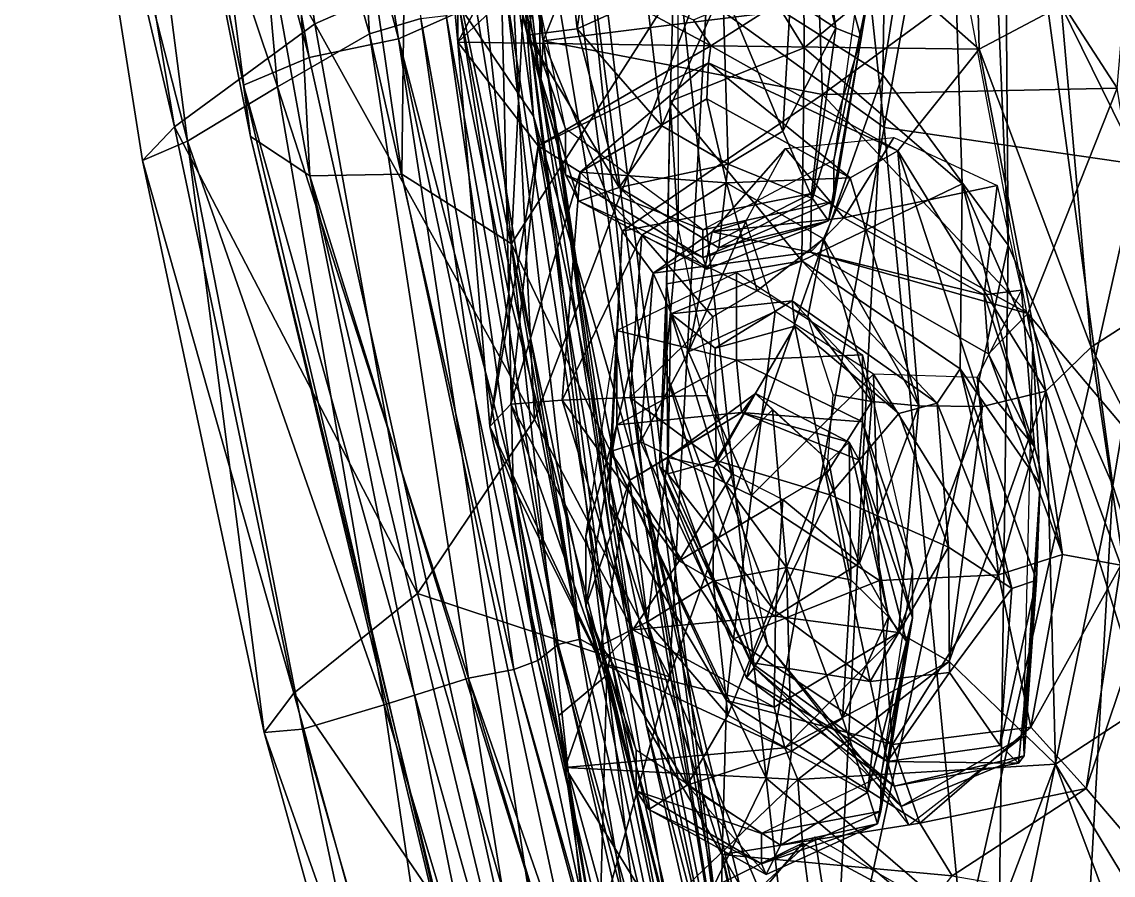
# Model space of a CAD drawing. Extents: x -76 to 76, y -20 to 79.
# Drawn here: x -1.025 to -0.375, y -17.838 to -17.33 of the extents above; entities that cross this region are included whole.
import ezdxf

# ---------------------------------------------------------------- set-up
doc = ezdxf.new("R2010")
doc.units = 0

msp = doc.modelspace()

# ---------------------------------------------------------------- linework, layer by layer
for points in [[(-0.76294, -17.32333, 25.74023), (-0.72058, -17.38614, 25.68214), (-0.82714, -16.58194, 25.75553)], [(-0.77123, -16.72078, 25.58959), (-0.82714, -16.58194, 25.75553), (-0.72058, -17.38614, 25.68214)], [(-0.91206, -16.64016, 25.76881), (-0.97708, -16.67636, 25.74532), (-0.80102, -17.34014, 25.74093)], [(-0.91206, -16.64016, 25.76881), (-0.80102, -17.34014, 25.74093), (-0.76294, -17.32333, 25.74023)], [(-0.97708, -16.67636, 25.74532), (-1.02529, -16.70618, 25.69417), (-0.85417, -17.35131, 25.69879)], [(-0.97708, -16.67636, 25.74532), (-0.85417, -17.35131, 25.69879), (-0.80102, -17.34014, 25.74093)], [(-1.02529, -16.70618, 25.69417), (-1.01886, -16.74466, 25.58832), (-0.89327, -17.36764, 25.62795)], [(-1.02529, -16.70618, 25.69417), (-0.89327, -17.36764, 25.62795), (-0.85417, -17.35131, 25.69879)], [(-0.77123, -16.72078, 25.58959), (-0.6546, -17.61019, 25.53003), (-0.73336, -16.85338, 25.43403)], [(-0.6546, -17.61019, 25.53003), (-0.77123, -16.72078, 25.58959), (-0.72058, -17.38614, 25.68214)], [(-1.01886, -16.74466, 25.58832), (-0.88916, -17.3983, 25.53246), (-0.89327, -17.36764, 25.62795)], [(-1.01886, -16.74466, 25.58832), (-0.96846, -16.78641, 25.48376), (-0.88916, -17.3983, 25.53246)], [(-0.96846, -16.78641, 25.48376), (-0.85377, -17.42174, 25.44024), (-0.88916, -17.3983, 25.53246)], [(-0.96846, -16.78641, 25.48376), (-0.8848, -16.8278, 25.43878), (-0.85377, -17.42174, 25.44024)], [(-0.71633, -17.36827, 25.49689), (-0.76159, -17.06973, 25.57157), (-0.78159, -16.7907, 25.53336)], [(-0.71806, -17.24264, 25.44627), (-0.71633, -17.36827, 25.49689), (-0.78159, -16.7907, 25.53336)], [(-0.51165, -17.39292, 25.00135), (-0.6335, -17.30515, 25.08541), (-0.57462, -16.80374, 24.95977)], [(-0.51165, -17.39292, 25.00135), (-0.57462, -16.80374, 24.95977), (-0.40765, -16.81526, 24.88527)], [(-0.36005, -17.41498, 24.93953), (-0.51165, -17.39292, 25.00135), (-0.40765, -16.81526, 24.88527)], [(-0.36005, -17.41498, 24.93953), (-0.40765, -16.81526, 24.88527), (-0.21097, -16.82099, 24.77647)], [(-0.8848, -16.8278, 25.43878), (-0.799, -17.42072, 25.40352), (-0.85377, -17.42174, 25.44024)], [(-0.8848, -16.8278, 25.43878), (-0.79303, -16.91951, 25.37925), (-0.799, -17.42072, 25.40352)], [(-0.74654, -16.83676, 25.42612), (-0.73336, -16.85338, 25.43403), (-0.60054, -17.95145, 25.36654)], [(-0.71806, -17.24264, 25.44627), (-0.74654, -16.83676, 25.42612), (-0.60054, -17.95145, 25.36654)], [(-0.6546, -17.61019, 25.53003), (-0.60054, -17.95145, 25.36654), (-0.73336, -16.85338, 25.43403)], [(-0.61642, -17.29572, 26.56829), (-0.5125, -17.36156, 26.6471), (-0.50464, -16.87937, 26.77073)], [(-0.45666, -17.01133, 26.82795), (-0.50464, -16.87937, 26.77073), (-0.5125, -17.36156, 26.6471)], [(-0.79303, -16.91951, 25.37925), (-0.73365, -17.46217, 25.35207), (-0.799, -17.42072, 25.40352)], [(-0.79303, -16.91951, 25.37925), (-0.6335, -17.30515, 25.08541), (-0.73365, -17.46217, 25.35207)], [(-0.76649, -16.9191, 25.61853), (-0.76159, -17.06973, 25.57157), (-0.71487, -17.34136, 25.62452)], [(-0.73882, -17.01426, 25.64798), (-0.76649, -16.9191, 25.61853), (-0.71487, -17.34136, 25.62452)], [(-0.90202, -17.04701, 25.76988), (-0.83884, -17.00745, 25.83437), (-0.81828, -17.33722, 25.79261)], [(-0.78763, -17.32797, 25.9089), (-0.81828, -17.33722, 25.79261), (-0.83884, -17.00745, 25.83437)], [(-0.73882, -17.01426, 25.64798), (-0.71487, -17.34136, 25.62452), (-0.67164, -17.2336, 25.66374)], [(-0.43777, -17.46297, 26.73144), (-0.45666, -17.01133, 26.82795), (-0.5125, -17.36156, 26.6471)], [(-0.45666, -17.01133, 26.82795), (-0.43777, -17.46297, 26.73144), (-0.44037, -17.12951, 26.91175)], [(-0.85077, -17.33125, 26.26438), (-0.89757, -17.02258, 26.31326), (-0.98515, -17.09111, 26.09688)], [(-0.85077, -17.33125, 26.26438), (-0.73428, -17.28004, 26.46189), (-0.89757, -17.02258, 26.31326)], [(-0.90202, -17.04701, 25.76988), (-0.87312, -17.36873, 25.73754), (-0.96698, -17.0882, 25.76496)], [(-0.87312, -17.36873, 25.73754), (-0.90202, -17.04701, 25.76988), (-0.81828, -17.33722, 25.79261)], [(-0.42771, -17.28476, 25.66029), (-0.37289, -17.36945, 25.63171), (-0.34744, -17.06694, 25.63241)], [(-0.76159, -17.06973, 25.57157), (-0.71633, -17.36827, 25.49689), (-0.71487, -17.34136, 25.62452)], [(-1.00149, -17.1081, 25.90179), (-0.96698, -17.0882, 25.76496), (-0.92664, -17.401, 25.73637)], [(-0.93432, -17.39246, 26.04951), (-0.98515, -17.09111, 26.09688), (-1.00149, -17.1081, 25.90179)], [(-0.93432, -17.39246, 26.04951), (-0.85077, -17.33125, 26.26438), (-0.98515, -17.09111, 26.09688)], [(-0.87312, -17.36873, 25.73754), (-0.92664, -17.401, 25.73637), (-0.96698, -17.0882, 25.76496)], [(-0.95333, -17.41259, 25.86319), (-0.93432, -17.39246, 26.04951), (-1.00149, -17.1081, 25.90179)], [(-0.95333, -17.41259, 25.86319), (-1.00149, -17.1081, 25.90179), (-0.92664, -17.401, 25.73637)], [(-0.78609, -17.12385, 26.07489), (-0.76568, -17.34219, 26.07228), (-0.76462, -17.15796, 26.14875)], [(-0.733, -17.28091, 26.04876), (-0.76568, -17.34219, 26.07228), (-0.78609, -17.12385, 26.07489)], [(-0.43777, -17.46297, 26.73144), (-0.37562, -17.60611, 26.82466), (-0.44037, -17.12951, 26.91175)], [(-0.32535, -17.31094, 26.96588), (-0.44037, -17.12951, 26.91175), (-0.37562, -17.60611, 26.82466)], [(-0.46046, -17.1449, 26.0929), (-0.4551, -17.34619, 26.0699), (-0.52334, -17.28586, 26.04894)], [(-0.4064, -17.32058, 26.20762), (-0.4551, -17.34619, 26.0699), (-0.46046, -17.1449, 26.0929)], [(-0.73934, -17.31751, 26.17876), (-0.76462, -17.15796, 26.14875), (-0.76568, -17.34219, 26.07228)], [(-0.55944, -17.3454, 25.59581), (-0.56043, -17.16711, 25.4887), (-0.63482, -17.22291, 25.48519)], [(-0.56043, -17.16711, 25.4887), (-0.55944, -17.3454, 25.59581), (-0.4702, -17.27158, 25.48022)], [(-0.63923, -17.37721, 25.5888), (-0.55944, -17.3454, 25.59581), (-0.63482, -17.22291, 25.48519)], [(-0.63923, -17.37721, 25.5888), (-0.63482, -17.22291, 25.48519), (-0.63438, -17.45328, 25.46782)], [(-0.5406, -17.33384, 25.91593), (-0.56525, -17.23249, 25.90199), (-0.55575, -17.23043, 25.98625)], [(-0.52047, -17.31003, 26.07078), (-0.5255, -17.33967, 25.99005), (-0.55575, -17.23043, 25.98625)], [(-0.5255, -17.33967, 25.99005), (-0.5406, -17.33384, 25.91593), (-0.55575, -17.23043, 25.98625)], [(-0.55043, -17.32096, 25.65992), (-0.67164, -17.2336, 25.66374), (-0.71487, -17.34136, 25.62452)], [(-0.5406, -17.33384, 25.91593), (-0.56747, -17.316, 25.86289), (-0.56525, -17.23249, 25.90199)], [(-0.73398, -17.23838, 26.15457), (-0.73398, -17.29889, 26.06966), (-0.70155, -17.39363, 26.15051)], [(-0.7241, -17.33796, 25.98861), (-0.73398, -17.29889, 26.06966), (-0.70501, -17.23957, 25.98446)], [(-0.69448, -17.33415, 25.91526), (-0.7241, -17.33796, 25.98861), (-0.70501, -17.23957, 25.98446)], [(-0.71633, -17.36827, 25.49689), (-0.71806, -17.24264, 25.44627), (-0.60054, -17.95145, 25.36654)], [(-0.68098, -17.23958, 25.90102), (-0.69448, -17.33415, 25.91526), (-0.70501, -17.23957, 25.98446)], [(-0.69448, -17.33415, 25.91526), (-0.68098, -17.23958, 25.90102), (-0.65307, -17.31538, 25.86307)], [(-0.52047, -17.31003, 26.07078), (-0.52047, -17.26266, 26.15482), (-0.54174, -17.41237, 26.15064)], [(-0.55944, -17.3454, 25.59581), (-0.46518, -17.42655, 25.58382), (-0.4702, -17.27158, 25.48022)], [(-0.42309, -17.52202, 25.46161), (-0.4702, -17.27158, 25.48022), (-0.46518, -17.42655, 25.58382)], [(-0.73428, -17.28004, 26.46189), (-0.85077, -17.33125, 26.26438), (-0.72005, -17.56683, 26.37431)], [(-0.61493, -17.34434, 26.05168), (-0.76568, -17.34219, 26.07228), (-0.733, -17.28091, 26.04876)], [(-0.61642, -17.29572, 26.56829), (-0.73428, -17.28004, 26.46189), (-0.72005, -17.56683, 26.37431)], [(-0.62528, -17.32877, 26.04851), (-0.61493, -17.34434, 26.05168), (-0.733, -17.28091, 26.04876)], [(-0.62528, -17.32877, 26.04851), (-0.52334, -17.28586, 26.04894), (-0.61493, -17.34434, 26.05168)], [(-0.52334, -17.28586, 26.04894), (-0.4551, -17.34619, 26.0699), (-0.61493, -17.34434, 26.05168)], [(-0.55043, -17.32096, 25.65992), (-0.54845, -17.37317, 25.65164), (-0.42771, -17.28476, 25.66029)], [(-0.54845, -17.37317, 25.65164), (-0.37289, -17.36945, 25.63171), (-0.42771, -17.28476, 25.66029)], [(-0.4064, -17.32058, 26.20762), (-0.34047, -17.28366, 26.36061), (-0.32614, -17.48347, 26.34576)], [(-0.73398, -17.29889, 26.06966), (-0.70155, -17.42114, 26.06876), (-0.70155, -17.39363, 26.15051)], [(-0.73398, -17.29889, 26.06966), (-0.7241, -17.33796, 25.98861), (-0.70155, -17.42114, 26.06876)], [(-0.63961, -17.71992, 26.43164), (-0.61642, -17.29572, 26.56829), (-0.72005, -17.56683, 26.37431)], [(-0.61642, -17.29572, 26.56829), (-0.63961, -17.71992, 26.43164), (-0.5125, -17.36156, 26.6471)], [(-0.6335, -17.30515, 25.08541), (-0.58194, -17.78032, 25.07188), (-0.73365, -17.46217, 25.35207)], [(-0.6335, -17.30515, 25.08541), (-0.51165, -17.39292, 25.00135), (-0.58194, -17.78032, 25.07188)], [(-0.75554, -17.31666, 26.2024), (-0.73706, -17.31124, 26.23404), (-0.69278, -17.69755, 26.18097)], [(-0.73934, -17.31751, 26.17876), (-0.7353, -17.49197, 26.14264), (-0.72605, -17.31029, 26.22229)], [(-0.73706, -17.31124, 26.23404), (-0.72605, -17.31029, 26.22229), (-0.675, -17.70732, 26.2164)], [(-0.73706, -17.31124, 26.23404), (-0.675, -17.70732, 26.2164), (-0.69278, -17.69755, 26.18097)], [(-0.7353, -17.49197, 26.14264), (-0.67692, -17.71904, 26.1936), (-0.72605, -17.31029, 26.22229)], [(-0.72605, -17.31029, 26.22229), (-0.67692, -17.71904, 26.1936), (-0.675, -17.70732, 26.2164)], [(-0.65307, -17.31538, 25.86307), (-0.60785, -17.30959, 25.84544), (-0.64407, -17.39183, 25.89084)], [(-0.60785, -17.30959, 25.84544), (-0.60469, -17.41467, 25.88543), (-0.64407, -17.39183, 25.89084)], [(-0.60785, -17.30959, 25.84544), (-0.56747, -17.316, 25.86289), (-0.57197, -17.39508, 25.8907)], [(-0.60469, -17.41467, 25.88543), (-0.60785, -17.30959, 25.84544), (-0.57197, -17.39508, 25.8907)], [(-0.52047, -17.31003, 26.07078), (-0.54174, -17.43668, 26.06911), (-0.5255, -17.33967, 25.99005)], [(-0.54174, -17.43668, 26.06911), (-0.52047, -17.31003, 26.07078), (-0.54174, -17.41237, 26.15064)], [(-0.30941, -17.81123, 26.84157), (-0.32535, -17.31094, 26.96588), (-0.37562, -17.60611, 26.82466)], [(-0.7353, -17.49197, 26.14264), (-0.73934, -17.31751, 26.17876), (-0.76568, -17.34219, 26.07228)], [(-0.76466, -17.32191, 26.14562), (-0.75554, -17.31666, 26.2024), (-0.69278, -17.69755, 26.18097)], [(-0.54845, -17.37317, 25.65164), (-0.55043, -17.32096, 25.65992), (-0.71487, -17.34136, 25.62452)], [(-0.69448, -17.33415, 25.91526), (-0.65307, -17.31538, 25.86307), (-0.64407, -17.39183, 25.89084)], [(-0.56747, -17.316, 25.86289), (-0.5406, -17.33384, 25.91593), (-0.57197, -17.39508, 25.8907)], [(-0.4064, -17.32058, 26.20762), (-0.38845, -17.52365, 26.20045), (-0.4551, -17.34619, 26.0699)], [(-0.38845, -17.52365, 26.20045), (-0.4064, -17.32058, 26.20762), (-0.32614, -17.48347, 26.34576)], [(-0.78763, -17.32797, 25.9089), (-0.73228, -17.71563, 25.88904), (-0.81828, -17.33722, 25.79261)], [(-0.59793, -18.11714, 25.66612), (-0.76294, -17.32333, 25.74023), (-0.80102, -17.34014, 25.74093)], [(-0.78763, -17.32797, 25.9089), (-0.77262, -17.3262, 26.07141), (-0.71796, -17.71017, 26.10473)], [(-0.73228, -17.71563, 25.88904), (-0.78763, -17.32797, 25.9089), (-0.71796, -17.71017, 26.10473)], [(-0.76466, -17.32191, 26.14562), (-0.70594, -17.7006, 26.15162), (-0.77262, -17.3262, 26.07141)], [(-0.70594, -17.7006, 26.15162), (-0.71796, -17.71017, 26.10473), (-0.77262, -17.3262, 26.07141)], [(-0.70594, -17.7006, 26.15162), (-0.76466, -17.32191, 26.14562), (-0.69278, -17.69755, 26.18097)], [(-0.76294, -17.32333, 25.74023), (-0.59793, -18.11714, 25.66612), (-0.72058, -17.38614, 25.68214)], [(-0.85077, -17.33125, 26.26438), (-0.93432, -17.39246, 26.04951), (-0.78973, -17.67024, 26.21292)], [(-0.85077, -17.33125, 26.26438), (-0.78973, -17.67024, 26.21292), (-0.72005, -17.56683, 26.37431)], [(-0.69448, -17.33415, 25.91526), (-0.66951, -17.42864, 25.92967), (-0.7241, -17.33796, 25.98861)], [(-0.66951, -17.42864, 25.92967), (-0.69448, -17.33415, 25.91526), (-0.64407, -17.39183, 25.89084)], [(-0.5406, -17.33384, 25.91593), (-0.55441, -17.43526, 25.92969), (-0.57197, -17.39508, 25.8907)], [(-0.5406, -17.33384, 25.91593), (-0.5255, -17.33967, 25.99005), (-0.55441, -17.43526, 25.92969)], [(-0.87312, -17.36873, 25.73754), (-0.81828, -17.33722, 25.79261), (-0.75932, -17.72075, 25.7461)], [(-0.85417, -17.35131, 25.69879), (-0.68175, -18.12168, 25.62743), (-0.80102, -17.34014, 25.74093)], [(-0.73228, -17.71563, 25.88904), (-0.75932, -17.72075, 25.7461), (-0.81828, -17.33722, 25.79261)], [(-0.68175, -18.12168, 25.62743), (-0.63381, -18.12382, 25.66545), (-0.80102, -17.34014, 25.74093)], [(-0.63381, -18.12382, 25.66545), (-0.59793, -18.11714, 25.66612), (-0.80102, -17.34014, 25.74093)], [(-0.7241, -17.33796, 25.98861), (-0.69354, -17.43677, 25.99312), (-0.70155, -17.42114, 26.06876)], [(-0.66951, -17.42864, 25.92967), (-0.69354, -17.43677, 25.99312), (-0.7241, -17.33796, 25.98861)], [(-0.5255, -17.33967, 25.99005), (-0.54491, -17.44848, 25.99349), (-0.55441, -17.43526, 25.92969)], [(-0.54174, -17.43668, 26.06911), (-0.54491, -17.44848, 25.99349), (-0.5255, -17.33967, 25.99005)], [(-0.7353, -17.49197, 26.14264), (-0.76568, -17.34219, 26.07228), (-0.74647, -17.571, 26.0764)], [(-0.74647, -17.571, 26.0764), (-0.76568, -17.34219, 26.07228), (-0.71784, -17.40383, 26.05027)], [(-0.71784, -17.40383, 26.05027), (-0.76568, -17.34219, 26.07228), (-0.61493, -17.34434, 26.05168)], [(-0.6164, -17.35438, 26.0509), (-0.71784, -17.40383, 26.05027), (-0.61493, -17.34434, 26.05168)], [(-0.71633, -17.36827, 25.49689), (-0.67364, -17.64281, 25.49241), (-0.71487, -17.34136, 25.62452)], [(-0.65318, -17.74912, 25.51532), (-0.67549, -17.61679, 25.59304), (-0.71487, -17.34136, 25.62452)], [(-0.67364, -17.64281, 25.49241), (-0.65318, -17.74912, 25.51532), (-0.71487, -17.34136, 25.62452)], [(-0.66771, -17.45454, 25.66392), (-0.71487, -17.34136, 25.62452), (-0.67549, -17.61679, 25.59304)], [(-0.54845, -17.37317, 25.65164), (-0.71487, -17.34136, 25.62452), (-0.66771, -17.45454, 25.66392)], [(-0.55944, -17.3454, 25.59581), (-0.63923, -17.37721, 25.5888), (-0.56073, -17.47223, 25.69441)], [(-0.6164, -17.35438, 26.0509), (-0.61493, -17.34434, 26.05168), (-0.50357, -17.40689, 26.05014)], [(-0.61493, -17.34434, 26.05168), (-0.4551, -17.34619, 26.0699), (-0.50357, -17.40689, 26.05014)], [(-0.55944, -17.3454, 25.59581), (-0.56073, -17.47223, 25.69441), (-0.46518, -17.42655, 25.58382)], [(-0.50357, -17.40689, 26.05014), (-0.4551, -17.34619, 26.0699), (-0.41553, -17.54979, 26.08808)], [(-0.38845, -17.52365, 26.20045), (-0.41553, -17.54979, 26.08808), (-0.4551, -17.34619, 26.0699)], [(-0.68175, -18.12168, 25.62743), (-0.85417, -17.35131, 25.69879), (-0.89327, -17.36764, 25.62795)], [(-0.71784, -17.40383, 26.05027), (-0.6164, -17.35438, 26.0509), (-0.6927, -17.41949, 26.06053)], [(-0.6164, -17.35438, 26.0509), (-0.61738, -17.3759, 26.06128), (-0.6927, -17.41949, 26.06053)], [(-0.61738, -17.3759, 26.06128), (-0.6164, -17.35438, 26.0509), (-0.53204, -17.42285, 26.06026)], [(-0.6164, -17.35438, 26.0509), (-0.50357, -17.40689, 26.05014), (-0.53204, -17.42285, 26.06026)], [(-0.63961, -17.71992, 26.43164), (-0.54287, -17.94925, 26.47017), (-0.5125, -17.36156, 26.6471)], [(-0.43777, -17.46297, 26.73144), (-0.5125, -17.36156, 26.6471), (-0.54287, -17.94925, 26.47017)], [(-0.87312, -17.36873, 25.73754), (-0.80941, -17.73659, 25.70259), (-0.92664, -17.401, 25.73637)], [(-0.71661, -18.11795, 25.5647), (-0.89327, -17.36764, 25.62795), (-0.88916, -17.3983, 25.53246)], [(-0.71661, -18.11795, 25.5647), (-0.68175, -18.12168, 25.62743), (-0.89327, -17.36764, 25.62795)], [(-0.80941, -17.73659, 25.70259), (-0.87312, -17.36873, 25.73754), (-0.75932, -17.72075, 25.7461)], [(-0.67364, -17.64281, 25.49241), (-0.71633, -17.36827, 25.49689), (-0.60054, -17.95145, 25.36654)], [(-0.55494, -17.43218, 25.67231), (-0.54845, -17.37317, 25.65164), (-0.66771, -17.45454, 25.66392)], [(-0.55494, -17.43218, 25.67231), (-0.42607, -17.50355, 25.66584), (-0.54845, -17.37317, 25.65164)], [(-0.42607, -17.50355, 25.66584), (-0.37289, -17.36945, 25.63171), (-0.54845, -17.37317, 25.65164)], [(-0.33319, -17.61382, 25.59383), (-0.37289, -17.36945, 25.63171), (-0.42607, -17.50355, 25.66584)], [(-0.61738, -17.3759, 26.06128), (-0.60557, -17.42591, 26.09789), (-0.6927, -17.41949, 26.06053)], [(-0.64208, -17.53734, 25.56079), (-0.63923, -17.37721, 25.5888), (-0.63438, -17.45328, 25.46782)], [(-0.63923, -17.37721, 25.5888), (-0.64208, -17.53734, 25.56079), (-0.64134, -17.48602, 25.68407)], [(-0.63923, -17.37721, 25.5888), (-0.64134, -17.48602, 25.68407), (-0.56073, -17.47223, 25.69441)], [(-0.60557, -17.42591, 26.09789), (-0.61738, -17.3759, 26.06128), (-0.53204, -17.42285, 26.06026)], [(-0.59793, -18.11714, 25.66612), (-0.55809, -18.16034, 25.62214), (-0.72058, -17.38614, 25.68214)], [(-0.6546, -17.61019, 25.53003), (-0.72058, -17.38614, 25.68214), (-0.55809, -18.16034, 25.62214)], [(-0.93432, -17.39246, 26.04951), (-0.95333, -17.41259, 25.86319), (-0.86322, -17.72977, 26.00266)], [(-0.93432, -17.39246, 26.04951), (-0.86322, -17.72977, 26.00266), (-0.78973, -17.67024, 26.21292)], [(-0.66951, -17.42864, 25.92967), (-0.64407, -17.39183, 25.89084), (-0.60469, -17.41467, 25.88543)], [(-0.51165, -17.39292, 25.00135), (-0.46468, -17.87974, 25.02878), (-0.58194, -17.78032, 25.07188)], [(-0.51165, -17.39292, 25.00135), (-0.36005, -17.41498, 24.93953), (-0.46468, -17.87974, 25.02878)], [(-0.71327, -18.11903, 25.48515), (-0.71661, -18.11795, 25.5647), (-0.88916, -17.3983, 25.53246)], [(-0.71327, -18.11903, 25.48515), (-0.88916, -17.3983, 25.53246), (-0.85377, -17.42174, 25.44024)], [(-0.61979, -17.45382, 26.14921), (-0.70155, -17.39363, 26.15051), (-0.70155, -17.42114, 26.06876)], [(-0.60469, -17.41467, 25.88543), (-0.57197, -17.39508, 25.8907), (-0.55441, -17.43526, 25.92969)], [(-0.50597, -17.39891, 25.38832), (-0.53582, -17.44676, 25.54787), (-0.57047, -17.40548, 25.39783)], [(-0.53582, -17.44676, 25.54787), (-0.50597, -17.39891, 25.38832), (-0.44448, -17.42754, 25.39976)], [(-0.95333, -17.41259, 25.86319), (-0.92664, -17.401, 25.73637), (-0.88103, -17.75314, 25.82549)], [(-0.92664, -17.401, 25.73637), (-0.85811, -17.75115, 25.70783), (-0.88103, -17.75314, 25.82549)], [(-0.80941, -17.73659, 25.70259), (-0.85811, -17.75115, 25.70783), (-0.92664, -17.401, 25.73637)], [(-0.73408, -17.5576, 26.04845), (-0.74647, -17.571, 26.0764), (-0.71784, -17.40383, 26.05027)], [(-0.73408, -17.5576, 26.04845), (-0.71784, -17.40383, 26.05027), (-0.6927, -17.41949, 26.06053)], [(-0.53582, -17.44676, 25.54787), (-0.61414, -17.45497, 25.54666), (-0.57047, -17.40548, 25.39783)], [(-0.59408, -17.44886, 25.43033), (-0.57047, -17.40548, 25.39783), (-0.61414, -17.45497, 25.54666)], [(-0.54174, -17.43668, 26.06911), (-0.54174, -17.41237, 26.15064), (-0.61979, -17.45382, 26.14921)], [(-0.4911, -17.55865, 26.0575), (-0.53204, -17.42285, 26.06026), (-0.50357, -17.40689, 26.05014)], [(-0.45316, -17.55902, 26.04779), (-0.50357, -17.40689, 26.05014), (-0.41553, -17.54979, 26.08808)], [(-0.45316, -17.55902, 26.04779), (-0.4911, -17.55865, 26.0575), (-0.50357, -17.40689, 26.05014)], [(-0.95333, -17.41259, 25.86319), (-0.88103, -17.75314, 25.82549), (-0.86322, -17.72977, 26.00266)], [(-0.6101, -17.46461, 25.93438), (-0.66951, -17.42864, 25.92967), (-0.60469, -17.41467, 25.88543)], [(-0.6101, -17.46461, 25.93438), (-0.60469, -17.41467, 25.88543), (-0.55441, -17.43526, 25.92969)], [(-0.36005, -17.41498, 24.93953), (-0.32292, -17.92355, 24.99233), (-0.46468, -17.87974, 25.02878)], [(-0.799, -17.42072, 25.40352), (-0.67672, -17.99199, 25.36349), (-0.85377, -17.42174, 25.44024)], [(-0.67672, -17.99199, 25.36349), (-0.69291, -18.0887, 25.40929), (-0.85377, -17.42174, 25.44024)], [(-0.69291, -18.0887, 25.40929), (-0.71327, -18.11903, 25.48515), (-0.85377, -17.42174, 25.44024)], [(-0.67672, -17.99199, 25.36349), (-0.799, -17.42072, 25.40352), (-0.73365, -17.46217, 25.35207)], [(-0.70357, -17.55533, 26.05797), (-0.73408, -17.5576, 26.04845), (-0.6927, -17.41949, 26.06053)], [(-0.70357, -17.55533, 26.05797), (-0.6927, -17.41949, 26.06053), (-0.6561, -17.45709, 26.09733)], [(-0.61979, -17.47039, 26.06851), (-0.61979, -17.45382, 26.14921), (-0.70155, -17.42114, 26.06876)], [(-0.61979, -17.47039, 26.06851), (-0.70155, -17.42114, 26.06876), (-0.69354, -17.43677, 25.99312)], [(-0.60557, -17.42591, 26.09789), (-0.6561, -17.45709, 26.09733), (-0.6927, -17.41949, 26.06053)], [(-0.54776, -17.45919, 26.09712), (-0.60557, -17.42591, 26.09789), (-0.53204, -17.42285, 26.06026)], [(-0.54776, -17.45919, 26.09712), (-0.53204, -17.42285, 26.06026), (-0.4911, -17.55865, 26.0575)], [(-0.61736, -17.47723, 25.99463), (-0.69354, -17.43677, 25.99312), (-0.66951, -17.42864, 25.92967)], [(-0.6101, -17.46461, 25.93438), (-0.61736, -17.47723, 25.99463), (-0.66951, -17.42864, 25.92967)], [(-0.60557, -17.42591, 26.09789), (-0.58735, -17.49016, 26.14762), (-0.6561, -17.45709, 26.09733)], [(-0.60557, -17.42591, 26.09789), (-0.54776, -17.45919, 26.09712), (-0.58735, -17.49016, 26.14762)], [(-0.56073, -17.47223, 25.69441), (-0.46639, -17.53664, 25.6794), (-0.46518, -17.42655, 25.58382)], [(-0.45219, -17.49251, 25.55019), (-0.53582, -17.44676, 25.54787), (-0.44448, -17.42754, 25.39976)], [(-0.4189, -17.60529, 25.55482), (-0.46518, -17.42655, 25.58382), (-0.46639, -17.53664, 25.6794)], [(-0.4189, -17.60529, 25.55482), (-0.42309, -17.52202, 25.46161), (-0.46518, -17.42655, 25.58382)], [(-0.45219, -17.49251, 25.55019), (-0.44448, -17.42754, 25.39976), (-0.42991, -17.48975, 25.43009)], [(-0.61736, -17.47723, 25.99463), (-0.61979, -17.47039, 26.06851), (-0.69354, -17.43677, 25.99312)], [(-0.55494, -17.43218, 25.67231), (-0.66771, -17.45454, 25.66392), (-0.64937, -17.47961, 25.65039)], [(-0.55553, -17.46704, 25.65876), (-0.55494, -17.43218, 25.67231), (-0.64937, -17.47961, 25.65039)], [(-0.61979, -17.47039, 26.06851), (-0.54174, -17.43668, 26.06911), (-0.61979, -17.45382, 26.14921)], [(-0.54174, -17.43668, 26.06911), (-0.61979, -17.47039, 26.06851), (-0.54491, -17.44848, 25.99349)], [(-0.6101, -17.46461, 25.93438), (-0.55441, -17.43526, 25.92969), (-0.54491, -17.44848, 25.99349)], [(-0.55494, -17.43218, 25.67231), (-0.55553, -17.46704, 25.65876), (-0.42607, -17.50355, 25.66584)], [(-0.62819, -17.52642, 25.54934), (-0.59408, -17.44886, 25.43033), (-0.61414, -17.45497, 25.54666)], [(-0.59408, -17.44886, 25.43033), (-0.62819, -17.52642, 25.54934), (-0.57664, -17.50247, 25.46277)], [(-0.61979, -17.47039, 26.06851), (-0.61736, -17.47723, 25.99463), (-0.54491, -17.44848, 25.99349)], [(-0.61736, -17.47723, 25.99463), (-0.6101, -17.46461, 25.93438), (-0.54491, -17.44848, 25.99349)], [(-0.53582, -17.44676, 25.54787), (-0.55553, -17.46704, 25.65876), (-0.61414, -17.45497, 25.54666)], [(-0.53582, -17.44676, 25.54787), (-0.45219, -17.49251, 25.55019), (-0.55553, -17.46704, 25.65876)], [(-0.66298, -17.5537, 26.09537), (-0.70357, -17.55533, 26.05797), (-0.6561, -17.45709, 26.09733)], [(-0.67467, -17.58584, 25.64291), (-0.66771, -17.45454, 25.66392), (-0.67549, -17.61679, 25.59304)], [(-0.66771, -17.45454, 25.66392), (-0.67467, -17.58584, 25.64291), (-0.64937, -17.47961, 25.65039)], [(-0.66298, -17.5537, 26.09537), (-0.6561, -17.45709, 26.09733), (-0.61377, -17.50567, 26.14741)], [(-0.58735, -17.49016, 26.14762), (-0.61377, -17.50567, 26.14741), (-0.6561, -17.45709, 26.09733)], [(-0.62819, -17.52642, 25.54934), (-0.61414, -17.45497, 25.54666), (-0.64937, -17.47961, 25.65039)], [(-0.55553, -17.46704, 25.65876), (-0.64937, -17.47961, 25.65039), (-0.61414, -17.45497, 25.54666)], [(-0.64208, -17.53734, 25.56079), (-0.63438, -17.45328, 25.46782), (-0.58112, -17.70082, 25.4489)], [(-0.65382, -17.92793, 25.30908), (-0.67672, -17.99199, 25.36349), (-0.73365, -17.46217, 25.35207)], [(-0.65382, -17.92793, 25.30908), (-0.73365, -17.46217, 25.35207), (-0.58194, -17.78032, 25.07188)], [(-0.54776, -17.45919, 26.09712), (-0.55711, -17.5057, 26.14735), (-0.58735, -17.49016, 26.14762)], [(-0.54776, -17.45919, 26.09712), (-0.51907, -17.55597, 26.0951), (-0.55711, -17.5057, 26.14735)], [(-0.51907, -17.55597, 26.0951), (-0.54776, -17.45919, 26.09712), (-0.4911, -17.55865, 26.0575)], [(-0.44417, -17.93905, 26.63523), (-0.43777, -17.46297, 26.73144), (-0.54287, -17.94925, 26.47017)], [(-0.43777, -17.46297, 26.73144), (-0.44417, -17.93905, 26.63523), (-0.37562, -17.60611, 26.82466)], [(-0.55553, -17.46704, 25.65876), (-0.44951, -17.52775, 25.65433), (-0.42607, -17.50355, 25.66584)], [(-0.45219, -17.49251, 25.55019), (-0.44951, -17.52775, 25.65433), (-0.55553, -17.46704, 25.65876)], [(-0.56073, -17.47223, 25.69441), (-0.64134, -17.48602, 25.68407), (-0.63886, -17.50386, 25.7627)], [(-0.56658, -17.49612, 25.77599), (-0.56073, -17.47223, 25.69441), (-0.63886, -17.50386, 25.7627)], [(-0.56658, -17.49612, 25.77599), (-0.48008, -17.55694, 25.75891), (-0.56073, -17.47223, 25.69441)], [(-0.48008, -17.55694, 25.75891), (-0.46639, -17.53664, 25.6794), (-0.56073, -17.47223, 25.69441)], [(-0.67467, -17.58584, 25.64291), (-0.65686, -17.58005, 25.63223), (-0.64937, -17.47961, 25.65039)], [(-0.59957, -17.47928, 26.14941), (-0.59957, -17.53148, 26.07643), (-0.67086, -17.51373, 26.14996)], [(-0.65686, -17.58005, 25.63223), (-0.62819, -17.52642, 25.54934), (-0.64937, -17.47961, 25.65039)], [(-0.59957, -17.53148, 26.07643), (-0.59957, -17.47928, 26.14941), (-0.52457, -17.52829, 26.14823)], [(-0.38845, -17.52365, 26.20045), (-0.32614, -17.48347, 26.34576), (-0.29961, -17.69572, 26.33011)], [(-0.64208, -17.53734, 25.56079), (-0.64555, -17.59482, 25.64616), (-0.64134, -17.48602, 25.68407)], [(-0.64555, -17.59482, 25.64616), (-0.64054, -17.59912, 25.71632), (-0.64134, -17.48602, 25.68407)], [(-0.64054, -17.59912, 25.71632), (-0.63886, -17.50386, 25.7627), (-0.64134, -17.48602, 25.68407)], [(-0.4222, -17.58296, 25.55082), (-0.42991, -17.48975, 25.43009), (-0.45638, -17.54174, 25.46048)], [(-0.4222, -17.58296, 25.55082), (-0.45219, -17.49251, 25.55019), (-0.42991, -17.48975, 25.43009)], [(-0.73269, -17.60623, 26.11115), (-0.7353, -17.49197, 26.14264), (-0.74647, -17.571, 26.0764)], [(-0.7353, -17.49197, 26.14264), (-0.73269, -17.60623, 26.11115), (-0.67692, -17.71904, 26.1936)], [(-0.56658, -17.49612, 25.77599), (-0.63886, -17.50386, 25.7627), (-0.61239, -17.52419, 25.78736)], [(-0.56501, -17.51118, 25.81343), (-0.56658, -17.49612, 25.77599), (-0.61239, -17.52419, 25.78736)], [(-0.56658, -17.49612, 25.77599), (-0.56501, -17.51118, 25.81343), (-0.50303, -17.56321, 25.78601)], [(-0.48008, -17.55694, 25.75891), (-0.56658, -17.49612, 25.77599), (-0.50303, -17.56321, 25.78601)], [(-0.45219, -17.49251, 25.55019), (-0.4222, -17.58296, 25.55082), (-0.44951, -17.52775, 25.65433)], [(-0.62819, -17.52642, 25.54934), (-0.59074, -17.61201, 25.55238), (-0.57664, -17.50247, 25.46277)], [(-0.51801, -17.53971, 25.4721), (-0.57664, -17.50247, 25.46277), (-0.59074, -17.61201, 25.55238)], [(-0.61735, -17.55238, 26.14671), (-0.66298, -17.5537, 26.09537), (-0.61377, -17.50567, 26.14741)], [(-0.64054, -17.59912, 25.71632), (-0.61179, -17.59107, 25.76343), (-0.63886, -17.50386, 25.7627)], [(-0.61179, -17.59107, 25.76343), (-0.61239, -17.52419, 25.78736), (-0.63886, -17.50386, 25.7627)], [(-0.51907, -17.55597, 26.0951), (-0.54206, -17.55213, 26.14664), (-0.55711, -17.5057, 26.14735)], [(-0.42607, -17.50355, 25.66584), (-0.44951, -17.52775, 25.65433), (-0.40549, -17.64717, 25.63406)], [(-0.3708, -17.6534, 25.64232), (-0.33319, -17.61382, 25.59383), (-0.42607, -17.50355, 25.66584)], [(-0.3708, -17.6534, 25.64232), (-0.42607, -17.50355, 25.66584), (-0.40549, -17.64717, 25.63406)], [(-0.68946, -17.63622, 26.14931), (-0.67086, -17.51373, 26.14996), (-0.67086, -17.56984, 26.07536)], [(-0.59957, -17.53148, 26.07643), (-0.67086, -17.56984, 26.07536), (-0.67086, -17.51373, 26.14996)], [(-0.56501, -17.51118, 25.81343), (-0.61239, -17.52419, 25.78736), (-0.61179, -17.59107, 25.76343)], [(-0.54403, -17.61152, 25.77962), (-0.56501, -17.51118, 25.81343), (-0.61179, -17.59107, 25.76343)], [(-0.56501, -17.51118, 25.81343), (-0.54403, -17.61152, 25.77962), (-0.50303, -17.56321, 25.78601)], [(-0.42309, -17.52202, 25.46161), (-0.4189, -17.60529, 25.55482), (-0.42881, -17.75528, 25.44456)], [(-0.62819, -17.52642, 25.54934), (-0.65686, -17.58005, 25.63223), (-0.59074, -17.61201, 25.55238)], [(-0.52457, -17.56806, 26.07472), (-0.59957, -17.53148, 26.07643), (-0.52457, -17.52829, 26.14823)], [(-0.52457, -17.56806, 26.07472), (-0.52457, -17.52829, 26.14823), (-0.49481, -17.65619, 26.14695)], [(-0.4222, -17.58296, 25.55082), (-0.40549, -17.64717, 25.63406), (-0.44951, -17.52775, 25.65433)], [(-0.38845, -17.52365, 26.20045), (-0.35665, -17.73723, 26.19312), (-0.41553, -17.54979, 26.08808)], [(-0.35665, -17.73723, 26.19312), (-0.38845, -17.52365, 26.20045), (-0.29961, -17.69572, 26.33011)], [(-0.59957, -17.53148, 26.07643), (-0.59678, -17.56251, 25.99518), (-0.67086, -17.56984, 26.07536)], [(-0.59957, -17.53148, 26.07643), (-0.52457, -17.56806, 26.07472), (-0.59678, -17.56251, 25.99518)], [(-0.64208, -17.53734, 25.56079), (-0.58915, -17.71447, 25.53129), (-0.64555, -17.59482, 25.64616)], [(-0.58915, -17.71447, 25.53129), (-0.64208, -17.53734, 25.56079), (-0.58112, -17.70082, 25.4489)], [(-0.51456, -17.66262, 25.55228), (-0.51801, -17.53971, 25.4721), (-0.59074, -17.61201, 25.55238)], [(-0.51456, -17.66262, 25.55228), (-0.4437, -17.65928, 25.55108), (-0.51801, -17.53971, 25.4721)], [(-0.4437, -17.65928, 25.55108), (-0.45638, -17.54174, 25.46048), (-0.51801, -17.53971, 25.4721)], [(-0.48008, -17.55694, 25.75891), (-0.43573, -17.66739, 25.71418), (-0.46639, -17.53664, 25.6794)], [(-0.43573, -17.66739, 25.71418), (-0.42101, -17.66245, 25.64126), (-0.46639, -17.53664, 25.6794)], [(-0.42101, -17.66245, 25.64126), (-0.4189, -17.60529, 25.55482), (-0.46639, -17.53664, 25.6794)], [(-0.4437, -17.65928, 25.55108), (-0.4222, -17.58296, 25.55082), (-0.45638, -17.54174, 25.46048)], [(-0.73408, -17.5576, 26.04845), (-0.70357, -17.55533, 26.05797), (-0.66132, -17.69199, 26.0553)], [(-0.66298, -17.5537, 26.09537), (-0.63387, -17.65086, 26.09335), (-0.70357, -17.55533, 26.05797)], [(-0.63387, -17.65086, 26.09335), (-0.66132, -17.69199, 26.0553), (-0.70357, -17.55533, 26.05797)], [(-0.66298, -17.5537, 26.09537), (-0.61735, -17.55238, 26.14671), (-0.6021, -17.59903, 26.146)], [(-0.63387, -17.65086, 26.09335), (-0.66298, -17.5537, 26.09537), (-0.6021, -17.59903, 26.146)], [(-0.5884, -17.55124, 25.89741), (-0.64051, -17.5894, 25.90013), (-0.59678, -17.56251, 25.99518)], [(-0.64051, -17.5894, 25.90013), (-0.5884, -17.55124, 25.89741), (-0.61314, -17.59556, 25.85028)], [(-0.5884, -17.55124, 25.89741), (-0.57816, -17.56094, 25.82575), (-0.61314, -17.59556, 25.85028)], [(-0.5884, -17.55124, 25.89741), (-0.59678, -17.56251, 25.99518), (-0.53257, -17.58033, 25.9001)], [(-0.5884, -17.55124, 25.89741), (-0.53257, -17.58033, 25.9001), (-0.54463, -17.59149, 25.85011)], [(-0.57816, -17.56094, 25.82575), (-0.5884, -17.55124, 25.89741), (-0.54463, -17.59149, 25.85011)], [(-0.54206, -17.55213, 26.14664), (-0.51907, -17.55597, 26.0951), (-0.54584, -17.59862, 26.14595)], [(-0.45316, -17.55902, 26.04779), (-0.41553, -17.54979, 26.08808), (-0.47299, -17.71078, 26.04561)], [(-0.41553, -17.54979, 26.08808), (-0.40968, -17.77185, 26.06489), (-0.47299, -17.71078, 26.04561)], [(-0.35665, -17.73723, 26.19312), (-0.40968, -17.77185, 26.06489), (-0.41553, -17.54979, 26.08808)], [(-0.73408, -17.5576, 26.04845), (-0.68009, -17.71172, 26.04646), (-0.74647, -17.571, 26.0764)], [(-0.68009, -17.71172, 26.04646), (-0.73408, -17.5576, 26.04845), (-0.66132, -17.69199, 26.0553)], [(-0.57816, -17.56094, 25.82575), (-0.56979, -17.65487, 25.82285), (-0.61314, -17.59556, 25.85028)], [(-0.56979, -17.65487, 25.82285), (-0.57816, -17.56094, 25.82575), (-0.54463, -17.59149, 25.85011)], [(-0.51907, -17.55597, 26.0951), (-0.52636, -17.65218, 26.09315), (-0.54584, -17.59862, 26.14595)], [(-0.51907, -17.55597, 26.0951), (-0.4911, -17.55865, 26.0575), (-0.52636, -17.65218, 26.09315)], [(-0.4911, -17.55865, 26.0575), (-0.50327, -17.69361, 26.05486), (-0.52636, -17.65218, 26.09315)], [(-0.4911, -17.55865, 26.0575), (-0.45316, -17.55902, 26.04779), (-0.50327, -17.69361, 26.05486)], [(-0.45316, -17.55902, 26.04779), (-0.47299, -17.71078, 26.04561), (-0.50327, -17.69361, 26.05486)], [(-0.48008, -17.55694, 25.75891), (-0.50303, -17.56321, 25.78601), (-0.47332, -17.64284, 25.76362)], [(-0.43573, -17.66739, 25.71418), (-0.48008, -17.55694, 25.75891), (-0.47332, -17.64284, 25.76362)], [(-0.63961, -17.71992, 26.43164), (-0.72005, -17.56683, 26.37431), (-0.78973, -17.67024, 26.21292)], [(-0.59678, -17.56251, 25.99518), (-0.66327, -17.60279, 25.99425), (-0.67086, -17.56984, 26.07536)], [(-0.64051, -17.5894, 25.90013), (-0.66327, -17.60279, 25.99425), (-0.59678, -17.56251, 25.99518)], [(-0.52457, -17.56806, 26.07472), (-0.52657, -17.59101, 25.99431), (-0.59678, -17.56251, 25.99518)], [(-0.59678, -17.56251, 25.99518), (-0.52657, -17.59101, 25.99431), (-0.53257, -17.58033, 25.9001)], [(-0.54403, -17.61152, 25.77962), (-0.47332, -17.64284, 25.76362), (-0.50303, -17.56321, 25.78601)], [(-0.52457, -17.56806, 26.07472), (-0.49481, -17.68485, 26.07012), (-0.52657, -17.59101, 25.99431)], [(-0.49481, -17.68485, 26.07012), (-0.52457, -17.56806, 26.07472), (-0.49481, -17.65619, 26.14695)], [(-0.73269, -17.60623, 26.11115), (-0.74647, -17.571, 26.0764), (-0.70166, -17.77399, 26.0641)], [(-0.68009, -17.71172, 26.04646), (-0.70166, -17.77399, 26.0641), (-0.74647, -17.571, 26.0764)], [(-0.68946, -17.67792, 26.07162), (-0.68946, -17.63622, 26.14931), (-0.67086, -17.56984, 26.07536)], [(-0.68946, -17.67792, 26.07162), (-0.67086, -17.56984, 26.07536), (-0.66327, -17.60279, 25.99425)], [(-0.65686, -17.58005, 25.63223), (-0.67467, -17.58584, 25.64291), (-0.60152, -17.69728, 25.61453)], [(-0.65686, -17.58005, 25.63223), (-0.60152, -17.69728, 25.61453), (-0.59074, -17.61201, 25.55238)], [(-0.53154, -17.66215, 25.84394), (-0.54463, -17.59149, 25.85011), (-0.53257, -17.58033, 25.9001)], [(-0.5092, -17.68415, 25.9079), (-0.53154, -17.66215, 25.84394), (-0.53257, -17.58033, 25.9001)], [(-0.5092, -17.68415, 25.9079), (-0.53257, -17.58033, 25.9001), (-0.52657, -17.59101, 25.99431)], [(-0.67467, -17.58584, 25.64291), (-0.67549, -17.61679, 25.59304), (-0.60567, -17.73404, 25.62174)], [(-0.67467, -17.58584, 25.64291), (-0.60567, -17.73404, 25.62174), (-0.60152, -17.69728, 25.61453)], [(-0.4222, -17.58296, 25.55082), (-0.4437, -17.65928, 25.55108), (-0.40549, -17.64717, 25.63406)], [(-0.64051, -17.5894, 25.90013), (-0.65272, -17.68729, 25.90856), (-0.66327, -17.60279, 25.99425)], [(-0.65272, -17.68729, 25.90856), (-0.64051, -17.5894, 25.90013), (-0.61362, -17.66302, 25.84444)], [(-0.61179, -17.59107, 25.76343), (-0.64054, -17.59912, 25.71632), (-0.57749, -17.67999, 25.71504)], [(-0.64051, -17.5894, 25.90013), (-0.61314, -17.59556, 25.85028), (-0.61362, -17.66302, 25.84444)], [(-0.54403, -17.61152, 25.77962), (-0.61179, -17.59107, 25.76343), (-0.57749, -17.67999, 25.71504)], [(-0.53154, -17.66215, 25.84394), (-0.56979, -17.65487, 25.82285), (-0.54463, -17.59149, 25.85011)], [(-0.49481, -17.68485, 26.07012), (-0.49841, -17.69901, 25.99116), (-0.52657, -17.59101, 25.99431)], [(-0.49841, -17.69901, 25.99116), (-0.5092, -17.68415, 25.9079), (-0.52657, -17.59101, 25.99431)], [(-0.64054, -17.59912, 25.71632), (-0.64555, -17.59482, 25.64616), (-0.59103, -17.71144, 25.66941)], [(-0.58915, -17.71447, 25.53129), (-0.59363, -17.72053, 25.60702), (-0.64555, -17.59482, 25.64616)], [(-0.64555, -17.59482, 25.64616), (-0.59363, -17.72053, 25.60702), (-0.59103, -17.71144, 25.66941)], [(-0.64054, -17.59912, 25.71632), (-0.59103, -17.71144, 25.66941), (-0.57749, -17.67999, 25.71504)], [(-0.63387, -17.65086, 26.09335), (-0.6021, -17.59903, 26.146), (-0.57206, -17.61435, 26.14574)], [(-0.56979, -17.65487, 25.82285), (-0.61362, -17.66302, 25.84444), (-0.61314, -17.59556, 25.85028)], [(-0.57206, -17.61435, 26.14574), (-0.54584, -17.59862, 26.14595), (-0.52636, -17.65218, 26.09315)], [(-0.73269, -17.60623, 26.11115), (-0.70556, -17.74288, 26.11413), (-0.67692, -17.71904, 26.1936)], [(-0.70556, -17.74288, 26.11413), (-0.73269, -17.60623, 26.11115), (-0.70166, -17.77399, 26.0641)], [(-0.68027, -17.70111, 25.99201), (-0.68946, -17.67792, 26.07162), (-0.66327, -17.60279, 25.99425)], [(-0.65272, -17.68729, 25.90856), (-0.68027, -17.70111, 25.99201), (-0.66327, -17.60279, 25.99425)], [(-0.44417, -17.93905, 26.63523), (-0.39375, -17.93203, 26.77458), (-0.37562, -17.60611, 26.82466)], [(-0.4189, -17.60529, 25.55482), (-0.42842, -17.76704, 25.5273), (-0.42881, -17.75528, 25.44456)], [(-0.4189, -17.60529, 25.55482), (-0.42101, -17.66245, 25.64126), (-0.42842, -17.76704, 25.5273)], [(-0.30941, -17.81123, 26.84157), (-0.37562, -17.60611, 26.82466), (-0.39375, -17.93203, 26.77458)], [(-0.49827, -18.30881, 25.506), (-0.6546, -17.61019, 25.53003), (-0.55809, -18.16034, 25.62214)], [(-0.49827, -18.30881, 25.506), (-0.44994, -18.45183, 25.40454), (-0.6546, -17.61019, 25.53003)], [(-0.44994, -18.45183, 25.40454), (-0.60054, -17.95145, 25.36654), (-0.6546, -17.61019, 25.53003)], [(-0.51456, -17.66262, 25.55228), (-0.59074, -17.61201, 25.55238), (-0.60152, -17.69728, 25.61453)], [(-0.5201, -17.72272, 25.71362), (-0.54403, -17.61152, 25.77962), (-0.57749, -17.67999, 25.71504)], [(-0.54403, -17.61152, 25.77962), (-0.5201, -17.72272, 25.71362), (-0.47332, -17.64284, 25.76362)], [(-0.3708, -17.6534, 25.64232), (-0.3915, -17.78635, 25.61893), (-0.33319, -17.61382, 25.59383)], [(-0.3915, -17.78635, 25.61893), (-0.32554, -17.86354, 25.57766), (-0.33319, -17.61382, 25.59383)], [(-0.67549, -17.61679, 25.59304), (-0.65318, -17.74912, 25.51532), (-0.60812, -17.82574, 25.58043)], [(-0.67549, -17.61679, 25.59304), (-0.60812, -17.82574, 25.58043), (-0.60567, -17.73404, 25.62174)], [(-0.57648, -17.68375, 26.09258), (-0.63387, -17.65086, 26.09335), (-0.57206, -17.61435, 26.14574)], [(-0.57648, -17.68375, 26.09258), (-0.57206, -17.61435, 26.14574), (-0.52636, -17.65218, 26.09315)], [(-0.68946, -17.63622, 26.14931), (-0.68946, -17.67792, 26.07162), (-0.65939, -17.7637, 26.14808)], [(-0.65318, -17.74912, 25.51532), (-0.67364, -17.64281, 25.49241), (-0.60054, -17.95145, 25.36654)], [(-0.5201, -17.72272, 25.71362), (-0.47273, -17.71733, 25.71562), (-0.47332, -17.64284, 25.76362)], [(-0.43573, -17.66739, 25.71418), (-0.47332, -17.64284, 25.76362), (-0.47273, -17.71733, 25.71562)], [(-0.63387, -17.65086, 26.09335), (-0.57648, -17.68375, 26.09258), (-0.66132, -17.69199, 26.0553)], [(-0.57648, -17.68375, 26.09258), (-0.52636, -17.65218, 26.09315), (-0.50327, -17.69361, 26.05486)], [(-0.4437, -17.65928, 25.55108), (-0.42431, -17.74982, 25.61334), (-0.40549, -17.64717, 25.63406)], [(-0.3708, -17.6534, 25.64232), (-0.40549, -17.64717, 25.63406), (-0.42431, -17.74982, 25.61334)], [(-0.61362, -17.66302, 25.84444), (-0.56979, -17.65487, 25.82285), (-0.60474, -17.7427, 25.87169)], [(-0.56979, -17.65487, 25.82285), (-0.567, -17.76423, 25.86264), (-0.60474, -17.7427, 25.87169)], [(-0.56979, -17.65487, 25.82285), (-0.53154, -17.66215, 25.84394), (-0.53651, -17.74459, 25.87111)], [(-0.567, -17.76423, 25.86264), (-0.56979, -17.65487, 25.82285), (-0.53651, -17.74459, 25.87111)], [(-0.51456, -17.66262, 25.55228), (-0.50683, -17.76019, 25.60753), (-0.4437, -17.65928, 25.55108)], [(-0.49481, -17.68485, 26.07012), (-0.49481, -17.65619, 26.14695), (-0.51372, -17.77909, 26.14626)], [(-0.50683, -17.76019, 25.60753), (-0.42431, -17.74982, 25.61334), (-0.4437, -17.65928, 25.55108)], [(-0.3915, -17.78635, 25.61893), (-0.3708, -17.6534, 25.64232), (-0.42431, -17.74982, 25.61334)], [(-0.65272, -17.68729, 25.90856), (-0.61362, -17.66302, 25.84444), (-0.60474, -17.7427, 25.87169)], [(-0.50683, -17.76019, 25.60753), (-0.51456, -17.66262, 25.55228), (-0.60152, -17.69728, 25.61453)], [(-0.53154, -17.66215, 25.84394), (-0.5092, -17.68415, 25.9079), (-0.53651, -17.74459, 25.87111)], [(-0.43573, -17.66739, 25.71418), (-0.44259, -17.76076, 25.66999), (-0.42101, -17.66245, 25.64126)], [(-0.44259, -17.76076, 25.66999), (-0.43177, -17.77134, 25.60435), (-0.42101, -17.66245, 25.64126)], [(-0.42101, -17.66245, 25.64126), (-0.43177, -17.77134, 25.60435), (-0.42842, -17.76704, 25.5273)], [(-0.70679, -17.95788, 26.19688), (-0.78973, -17.67024, 26.21292), (-0.86322, -17.72977, 26.00266)], [(-0.70679, -17.95788, 26.19688), (-0.63961, -17.71992, 26.43164), (-0.78973, -17.67024, 26.21292)], [(-0.44259, -17.76076, 25.66999), (-0.43573, -17.66739, 25.71418), (-0.47273, -17.71733, 25.71562)], [(-0.68946, -17.67792, 26.07162), (-0.65939, -17.78773, 26.06751), (-0.65939, -17.7637, 26.14808)], [(-0.68946, -17.67792, 26.07162), (-0.68027, -17.70111, 25.99201), (-0.65939, -17.78773, 26.06751)], [(-0.57648, -17.68375, 26.09258), (-0.57728, -17.73807, 26.05419), (-0.66132, -17.69199, 26.0553)], [(-0.5201, -17.72272, 25.71362), (-0.57749, -17.67999, 25.71504), (-0.59103, -17.71144, 25.66941)], [(-0.57728, -17.73807, 26.05419), (-0.57648, -17.68375, 26.09258), (-0.50327, -17.69361, 26.05486)], [(-0.5092, -17.68415, 25.9079), (-0.52172, -17.78876, 25.91587), (-0.53651, -17.74459, 25.87111)], [(-0.5092, -17.68415, 25.9079), (-0.49841, -17.69901, 25.99116), (-0.52172, -17.78876, 25.91587)], [(-0.49481, -17.68485, 26.07012), (-0.51372, -17.79991, 26.06591), (-0.49841, -17.69901, 25.99116)], [(-0.51372, -17.79991, 26.06591), (-0.49481, -17.68485, 26.07012), (-0.51372, -17.77909, 26.14626)], [(-0.65272, -17.68729, 25.90856), (-0.62904, -17.7844, 25.91683), (-0.68027, -17.70111, 25.99201)], [(-0.62904, -17.7844, 25.91683), (-0.65272, -17.68729, 25.90856), (-0.60474, -17.7427, 25.87169)], [(-0.70594, -17.7006, 26.15162), (-0.69278, -17.69755, 26.18097), (-0.61065, -18.04531, 26.1471)], [(-0.61065, -18.04531, 26.1471), (-0.69278, -17.69755, 26.18097), (-0.675, -17.70732, 26.2164)], [(-0.68009, -17.71172, 26.04646), (-0.66132, -17.69199, 26.0553), (-0.57728, -17.73807, 26.05419)], [(-0.50683, -17.76019, 25.60753), (-0.60152, -17.69728, 25.61453), (-0.60567, -17.73404, 25.62174)], [(-0.57085, -17.76223, 26.04534), (-0.57728, -17.73807, 26.05419), (-0.50327, -17.69361, 26.05486)], [(-0.47299, -17.71078, 26.04561), (-0.57085, -17.76223, 26.04534), (-0.50327, -17.69361, 26.05486)], [(-0.70594, -17.7006, 26.15162), (-0.62626, -18.04569, 26.07743), (-0.71796, -17.71017, 26.10473)], [(-0.62626, -18.04569, 26.07743), (-0.70594, -17.7006, 26.15162), (-0.61065, -18.04531, 26.1471)], [(-0.68027, -17.70111, 25.99201), (-0.6518, -17.79891, 25.98956), (-0.65939, -17.78773, 26.06751)], [(-0.62904, -17.7844, 25.91683), (-0.6518, -17.79891, 25.98956), (-0.68027, -17.70111, 25.99201)], [(-0.50155, -17.79723, 25.51979), (-0.58915, -17.71447, 25.53129), (-0.58112, -17.70082, 25.4489)], [(-0.49704, -17.80818, 25.44073), (-0.50155, -17.79723, 25.51979), (-0.58112, -17.70082, 25.4489)], [(-0.49841, -17.69901, 25.99116), (-0.51572, -17.80753, 25.98822), (-0.52172, -17.78876, 25.91587)], [(-0.51372, -17.79991, 26.06591), (-0.51572, -17.80753, 25.98822), (-0.49841, -17.69901, 25.99116)], [(-0.73228, -17.71563, 25.88904), (-0.71796, -17.71017, 26.10473), (-0.63175, -18.07207, 25.98528)], [(-0.62626, -18.04569, 26.07743), (-0.63175, -18.07207, 25.98528), (-0.71796, -17.71017, 26.10473)], [(-0.5824, -18.10107, 26.19025), (-0.675, -17.70732, 26.2164), (-0.67692, -17.71904, 26.1936)], [(-0.5824, -18.10107, 26.19025), (-0.61065, -18.04531, 26.1471), (-0.675, -17.70732, 26.2164)], [(-0.5097, -17.77038, 25.65452), (-0.59103, -17.71144, 25.66941), (-0.59363, -17.72053, 25.60702)], [(-0.5097, -17.77038, 25.65452), (-0.5201, -17.72272, 25.71362), (-0.59103, -17.71144, 25.66941)], [(-0.57085, -17.76223, 26.04534), (-0.47299, -17.71078, 26.04561), (-0.56322, -17.78098, 26.04844)], [(-0.47299, -17.71078, 26.04561), (-0.40968, -17.77185, 26.06489), (-0.56322, -17.78098, 26.04844)], [(-0.73228, -17.71563, 25.88904), (-0.62959, -18.09277, 25.84164), (-0.75932, -17.72075, 25.7461)], [(-0.62959, -18.09277, 25.84164), (-0.73228, -17.71563, 25.88904), (-0.63175, -18.07207, 25.98528)], [(-0.68009, -17.71172, 26.04646), (-0.57085, -17.76223, 26.04534), (-0.70166, -17.77399, 26.0641)], [(-0.57085, -17.76223, 26.04534), (-0.68009, -17.71172, 26.04646), (-0.57728, -17.73807, 26.05419)], [(-0.50584, -17.78504, 25.593), (-0.59363, -17.72053, 25.60702), (-0.58915, -17.71447, 25.53129)], [(-0.50155, -17.79723, 25.51979), (-0.50584, -17.78504, 25.593), (-0.58915, -17.71447, 25.53129)], [(-0.5201, -17.72272, 25.71362), (-0.5097, -17.77038, 25.65452), (-0.47273, -17.71733, 25.71562)], [(-0.5097, -17.77038, 25.65452), (-0.44259, -17.76076, 25.66999), (-0.47273, -17.71733, 25.71562)], [(-0.69551, -18.11576, 25.69296), (-0.80941, -17.73659, 25.70259), (-0.75932, -17.72075, 25.7461)], [(-0.62959, -18.09277, 25.84164), (-0.64308, -18.10691, 25.73533), (-0.75932, -17.72075, 25.7461)], [(-0.64308, -18.10691, 25.73533), (-0.69551, -18.11576, 25.69296), (-0.75932, -17.72075, 25.7461)], [(-0.63961, -17.71992, 26.43164), (-0.70679, -17.95788, 26.19688), (-0.54287, -17.94925, 26.47017)], [(-0.70556, -17.74288, 26.11413), (-0.68172, -17.89016, 26.10342), (-0.67692, -17.71904, 26.1936)], [(-0.68172, -17.89016, 26.10342), (-0.64391, -17.99352, 26.12605), (-0.67692, -17.71904, 26.1936)], [(-0.57766, -18.18814, 26.15079), (-0.56393, -18.16487, 26.19341), (-0.67692, -17.71904, 26.1936)], [(-0.56393, -18.16487, 26.19341), (-0.5824, -18.10107, 26.19025), (-0.67692, -17.71904, 26.1936)], [(-0.64391, -17.99352, 26.12605), (-0.57766, -18.18814, 26.15079), (-0.67692, -17.71904, 26.1936)], [(-0.50584, -17.78504, 25.593), (-0.5097, -17.77038, 25.65452), (-0.59363, -17.72053, 25.60702)], [(-0.77011, -18.06614, 25.96937), (-0.86322, -17.72977, 26.00266), (-0.88103, -17.75314, 25.82549)], [(-0.77011, -18.06614, 25.96937), (-0.70679, -17.95788, 26.19688), (-0.86322, -17.72977, 26.00266)], [(-0.75301, -18.11723, 25.69665), (-0.85811, -17.75115, 25.70783), (-0.80941, -17.73659, 25.70259)], [(-0.69551, -18.11576, 25.69296), (-0.75301, -18.11723, 25.69665), (-0.80941, -17.73659, 25.70259)], [(-0.49053, -17.80706, 25.61292), (-0.60567, -17.73404, 25.62174), (-0.60812, -17.82574, 25.58043)], [(-0.49053, -17.80706, 25.61292), (-0.50683, -17.76019, 25.60753), (-0.60567, -17.73404, 25.62174)], [(-0.35665, -17.73723, 26.19312), (-0.29174, -17.96713, 26.186), (-0.40968, -17.77185, 26.06489)], [(-0.68172, -17.89016, 26.10342), (-0.70556, -17.74288, 26.11413), (-0.70166, -17.77399, 26.0641)], [(-0.62904, -17.7844, 25.91683), (-0.60474, -17.7427, 25.87169), (-0.567, -17.76423, 25.86264)], [(-0.65318, -17.74912, 25.51532), (-0.60967, -17.94133, 25.47654), (-0.60812, -17.82574, 25.58043)], [(-0.60967, -17.94133, 25.47654), (-0.65318, -17.74912, 25.51532), (-0.60054, -17.95145, 25.36654)], [(-0.567, -17.76423, 25.86264), (-0.53651, -17.74459, 25.87111), (-0.52172, -17.78876, 25.91587)], [(-0.50683, -17.76019, 25.60753), (-0.49053, -17.80706, 25.61292), (-0.42431, -17.74982, 25.61334)], [(-0.49053, -17.80706, 25.61292), (-0.3915, -17.78635, 25.61893), (-0.42431, -17.74982, 25.61334)], [(-0.78169, -18.11004, 25.80526), (-0.88103, -17.75314, 25.82549), (-0.85811, -17.75115, 25.70783)], [(-0.78169, -18.11004, 25.80526), (-0.77011, -18.06614, 25.96937), (-0.88103, -17.75314, 25.82549)], [(-0.75301, -18.11723, 25.69665), (-0.78169, -18.11004, 25.80526), (-0.85811, -17.75115, 25.70783)], [(-0.50155, -17.79723, 25.51979), (-0.49704, -17.80818, 25.44073), (-0.42881, -17.75528, 25.44456)], [(-0.42842, -17.76704, 25.5273), (-0.50155, -17.79723, 25.51979), (-0.42881, -17.75528, 25.44456)], [(-0.57085, -17.76223, 26.04534), (-0.56322, -17.78098, 26.04844), (-0.70166, -17.77399, 26.0641)], [(-0.44259, -17.76076, 25.66999), (-0.5097, -17.77038, 25.65452), (-0.43177, -17.77134, 25.60435)], [(-0.5847, -17.81313, 26.14685), (-0.65939, -17.7637, 26.14808), (-0.65939, -17.78773, 26.06751)], [(-0.57352, -17.8202, 25.91906), (-0.62904, -17.7844, 25.91683), (-0.567, -17.76423, 25.86264)], [(-0.57352, -17.8202, 25.91906), (-0.567, -17.76423, 25.86264), (-0.52172, -17.78876, 25.91587)], [(-0.50155, -17.79723, 25.51979), (-0.42842, -17.76704, 25.5273), (-0.50584, -17.78504, 25.593)], [(-0.42842, -17.76704, 25.5273), (-0.43177, -17.77134, 25.60435), (-0.50584, -17.78504, 25.593)], [(-0.67455, -17.96745, 26.06973), (-0.68172, -17.89016, 26.10342), (-0.70166, -17.77399, 26.0641)], [(-0.67455, -17.96745, 26.06973), (-0.70166, -17.77399, 26.0641), (-0.64747, -17.86192, 26.04533)], [(-0.64747, -17.86192, 26.04533), (-0.70166, -17.77399, 26.0641), (-0.56322, -17.78098, 26.04844)], [(-0.56322, -17.78098, 26.04844), (-0.40968, -17.77185, 26.06489), (-0.44988, -17.87828, 26.04478)], [(-0.5097, -17.77038, 25.65452), (-0.50584, -17.78504, 25.593), (-0.43177, -17.77134, 25.60435)], [(-0.44988, -17.87828, 26.04478), (-0.40968, -17.77185, 26.06489), (-0.32197, -18.00636, 26.08055)], [(-0.29174, -17.96713, 26.186), (-0.32197, -18.00636, 26.08055), (-0.40968, -17.77185, 26.06489)], [(-0.54474, -18.11205, 25.10136), (-0.65382, -17.92793, 25.30908), (-0.58194, -17.78032, 25.07188)], [(-0.56044, -17.81905, 26.04589), (-0.64747, -17.86192, 26.04533), (-0.56322, -17.78098, 26.04844)], [(-0.51372, -17.79991, 26.06591), (-0.51372, -17.77909, 26.14626), (-0.5847, -17.81313, 26.14685)], [(-0.54474, -18.11205, 25.10136), (-0.58194, -17.78032, 25.07188), (-0.46468, -17.87974, 25.02878)], [(-0.56044, -17.81905, 26.04589), (-0.56322, -17.78098, 26.04844), (-0.44988, -17.87828, 26.04478)], [(-0.5847, -17.83129, 26.06532), (-0.5847, -17.81313, 26.14685), (-0.65939, -17.78773, 26.06751)], [(-0.5847, -17.83129, 26.06532), (-0.65939, -17.78773, 26.06751), (-0.6518, -17.79891, 25.98956)], [(-0.5819, -17.8376, 25.98799), (-0.6518, -17.79891, 25.98956), (-0.62904, -17.7844, 25.91683)], [(-0.57352, -17.8202, 25.91906), (-0.5819, -17.8376, 25.98799), (-0.62904, -17.7844, 25.91683)], [(-0.57352, -17.8202, 25.91906), (-0.52172, -17.78876, 25.91587), (-0.51572, -17.80753, 25.98822)], [(-0.49053, -17.80706, 25.61292), (-0.47123, -17.83846, 25.59778), (-0.3915, -17.78635, 25.61893)], [(-0.47123, -17.83846, 25.59778), (-0.32554, -17.86354, 25.57766), (-0.3915, -17.78635, 25.61893)], [(-0.5819, -17.8376, 25.98799), (-0.5847, -17.83129, 26.06532), (-0.6518, -17.79891, 25.98956)], [(-0.5847, -17.83129, 26.06532), (-0.51372, -17.79991, 26.06591), (-0.5847, -17.81313, 26.14685)], [(-0.51372, -17.79991, 26.06591), (-0.5847, -17.83129, 26.06532), (-0.51572, -17.80753, 25.98822)], [(-0.47123, -17.83846, 25.59778), (-0.49053, -17.80706, 25.61292), (-0.60812, -17.82574, 25.58043)], [(-0.5847, -17.83129, 26.06532), (-0.5819, -17.8376, 25.98799), (-0.51572, -17.80753, 25.98822)], [(-0.5819, -17.8376, 25.98799), (-0.57352, -17.8202, 25.91906), (-0.51572, -17.80753, 25.98822)], [(-0.55296, -17.81514, 26.14237), (-0.53875, -17.90785, 26.0236), (-0.61502, -17.87271, 26.14639)], [(-0.53875, -17.90785, 26.0236), (-0.55296, -17.81514, 26.14237), (-0.46817, -17.86385, 26.13928)], [(-0.36542, -18.21675, 26.72461), (-0.30941, -17.81123, 26.84157), (-0.39375, -17.93203, 26.77458)], [(-0.64747, -17.86192, 26.04533), (-0.56044, -17.81905, 26.04589), (-0.61861, -17.88796, 26.05374)], [(-0.56044, -17.81905, 26.04589), (-0.5553, -17.85667, 26.05401), (-0.61861, -17.88796, 26.05374)], [(-0.56044, -17.81905, 26.04589), (-0.44988, -17.87828, 26.04478), (-0.5553, -17.85667, 26.05401)], [(-0.55414, -18.10843, 25.52884), (-0.60812, -17.82574, 25.58043), (-0.60967, -17.94133, 25.47654)], [(-0.53988, -18.11909, 25.56659), (-0.54617, -17.9332, 25.5876), (-0.60812, -17.82574, 25.58043)], [(-0.55414, -18.10843, 25.52884), (-0.53988, -18.11909, 25.56659), (-0.60812, -17.82574, 25.58043)], [(-0.47123, -17.83846, 25.59778), (-0.60812, -17.82574, 25.58043), (-0.54617, -17.9332, 25.5876)]]:
    msp.add_3dface(points)

doc.saveas('drawing.dxf')
